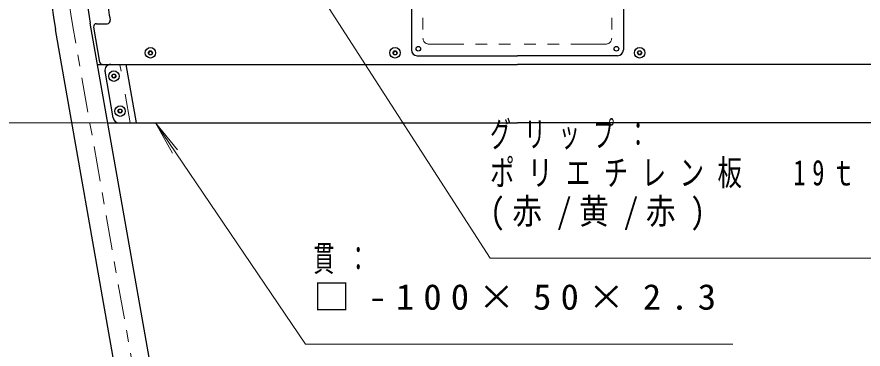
# Model space of a CAD drawing. Units: millimetres on the paper. Extents: x -385 to 0, y -12 to 267.
# Drawn here: x -340.5 to -267.9, y 102.5 to 131 of the extents above; entities that cross this region are included whole.
import ezdxf

# ---------------------------------------------------------------- set-up
doc = ezdxf.new("R2010")
doc.units = ezdxf.units.MM
for name, pattern in [('USER1', [4.5, 2.5, -2]), ('USER2', [6, 3, -1, 1, -1]), ('USER3', [8, 3, -1, 1, -1, 1, -1])]:
    doc.linetypes.add(name, pattern=pattern)
doc.layers.add('LY_1', color=7, linetype='Continuous', lineweight=25)
doc.styles.add('ＭＳ ゴシック', font='')
doc.styles.get('ＭＳ ゴシック').set_extended_font_data('MS Gothic')

msp = doc.modelspace()

# ---------------------------------------------------------------- linework, layer by layer
at = {"layer": 'LY_1'}
for p, q in [((-306.634, 136.937), (-306.634, 128.187)), ((-288.434, 136.937), (-288.434, 128.187)), ((-321.332, 57.462), (-334.205, 130.471)), ((-333.377, 127.144), (-333.906, 130.144)), ((-333.66, 130.437), (-332.733, 130.437)), ((-324.311, 56.937), (-337.184, 129.945)), ((-329.12, 128.087), (-329.207, 127.937)), ((-329.12, 127.787), (-329.207, 127.937)), ((-329.12, 128.087), (-328.947, 128.087)), ((-328.86, 127.937), (-328.947, 128.087)), ((-328.86, 127.937), (-328.947, 127.787)), ((-308.12, 128.087), (-308.207, 127.937)), ((-308.12, 127.787), (-308.207, 127.937)), ((-308.12, 128.087), (-307.947, 128.087)), ((-307.86, 127.937), (-307.947, 128.087)), ((-307.86, 127.937), (-307.947, 127.787)), ((-287.207, 127.937), (-287.12, 128.087)), ((-287.207, 127.937), (-287.12, 127.787)), ((-286.947, 128.087), (-287.12, 128.087)), ((-286.947, 128.087), (-286.86, 127.937)), ((-286.947, 127.787), (-286.86, 127.937)), ((-329.12, 127.787), (-328.947, 127.787)), ((-308.12, 127.787), (-307.947, 127.787)), ((-306.134, 127.687), (-297.534, 127.687)), ((-288.934, 127.687), (-297.534, 127.687)), ((-286.947, 127.787), (-287.12, 127.787)), ((-333.582, 126.937), (-297.534, 126.937)), ((-330.225, 121.937), (-331.107, 126.937)), ((-261.485, 126.937), (-297.534, 126.937)), ((-332.227, 122.35), (-332.932, 126.35)), ((-332.341, 125.937), (-332.255, 126.087)), ((-332.341, 125.937), (-332.255, 125.787)), ((-332.081, 126.087), (-332.255, 126.087)), ((-332.081, 125.787), (-332.255, 125.787)), ((-332.081, 126.087), (-331.995, 125.937)), ((-332.081, 125.787), (-331.995, 125.937)), ((-331.812, 122.937), (-331.726, 123.087)), ((-331.812, 122.937), (-331.726, 122.787)), ((-331.552, 123.087), (-331.726, 123.087)), ((-331.552, 122.787), (-331.726, 122.787)), ((-331.552, 123.087), (-331.466, 122.937)), ((-331.552, 122.787), (-331.466, 122.937)), ((-332.701, 121.937), (-297.534, 121.937)), ((-262.366, 121.937), (-297.534, 121.937))]:
    msp.add_line(p, q, dxfattribs=at)
at = {"layer": 'LY_1', "linetype": 'USER3', "lineweight": 13}
for p, q in [((-305.634, 136.937), (-305.634, 129.187)), ((-289.434, 136.937), (-289.434, 129.187)), ((-305.134, 128.687), (-297.534, 128.687)), ((-289.934, 128.687), (-297.534, 128.687))]:
    msp.add_line(p, q, dxfattribs=at)
at = {"layer": 'LY_1', "lineweight": 13}
for p, q in [((-299.876, 110.307), (-316.155, 135.571)), ((-332.805, 121.937), (-357.306, 121.937)), ((-328.595, 121.937), (-327.135, 119.316)), ((-328.595, 121.937), (-326.702, 119.609)), ((-315.732, 102.945), (-328.595, 121.937)), ((-299.876, 110.307), (-266.876, 110.307)), ((-315.732, 102.945), (-279.04, 102.945))]:
    msp.add_line(p, q, dxfattribs=at)
at = {"layer": 'LY_1', "linetype": 'USER2', "lineweight": 13}
msp.add_line((-321.894, 51.937), (-335.695, 130.208), dxfattribs=at)
at = {"layer": 'LY_1', "linetype": 'USER1', "lineweight": 13}
msp.add_line((-330.768, 121.92), (-331.65, 126.92), dxfattribs=at)
at = {"layer": 'LY_1'}
for centre, radius in [((-329.034, 127.937), 0.45), ((-329.034, 127.937), 0.173), ((-308.034, 127.937), 0.45), ((-308.034, 127.937), 0.173), ((-306.034, 128.287), 0.2), ((-289.034, 128.287), 0.2), ((-287.034, 127.937), 0.45), ((-287.034, 127.937), 0.173), ((-332.168, 125.937), 0.45), ((-332.168, 125.937), 0.173), ((-331.639, 122.937), 0.45), ((-331.639, 122.937), 0.173)]:
    msp.add_circle(centre, radius, dxfattribs=at)
for centre, radius, start, end in [((-297.534, 136.937), 40.263, 95, 190), ((-297.534, 136.937), 40.263, 350, 85), ((-297.534, 136.937), 37.237, 95, 190), ((-297.534, 136.937), 37.237, 350, 85), ((-297.534, 136.937), 35.5, 187.13727, 190.06849), ((-333.66, 130.187), 0.25, 90, 190), ((-332.733, 130.687), 0.25, 270, 10.06849), ((-306.134, 128.187), 0.5, 180, 270), ((-288.934, 128.187), 0.5, 270, 0), ((-333.131, 127.187), 0.25, 190, 270), ((-332.44, 126.437), 0.5, 90, 190), ((-331.735, 122.437), 0.5, 190, 270)]:
    msp.add_arc(centre, radius, start, end, dxfattribs=at)
at = {"layer": 'LY_1', "linetype": 'USER2', "lineweight": 13}
for start, end in [(90, 190), (350, 90)]:
    msp.add_arc((-297.534, 136.937), 38.75, start, end, dxfattribs=at)
at = {"layer": 'LY_1', "linetype": 'USER3', "lineweight": 13}
for centre, start, end in [((-305.134, 129.187), 180, 270), ((-289.934, 129.187), 270, 0)]:
    msp.add_arc(centre, 0.5, start, end, dxfattribs=at)

# ---------------------------------------------------------------- texts
at = {"layer": 'LY_1', "char_height": 2.199, "attachment_point": 1, "style": 'ＭＳ ゴシック'}
for s, insert in [('\\T1.64;\\W0.6;グリップ：', (-299.876, 122.057)), ('\\T1.55;\\W0.7;ポリエチレン板\u300019ｔ', (-299.876, 118.757)), ('\\T1.5;\\W0.85;(赤/黄/赤)', (-299.876, 115.457)), ('\\T1.64;\\W0.6;貫：', (-315.04, 111.395)), ('\\T1.5;\\W1.05;□-100×50×2.3', (-315.04, 108.095))]:
    msp.add_mtext(s, dxfattribs=dict(at, insert=insert))

doc.saveas('drawing.dxf')
